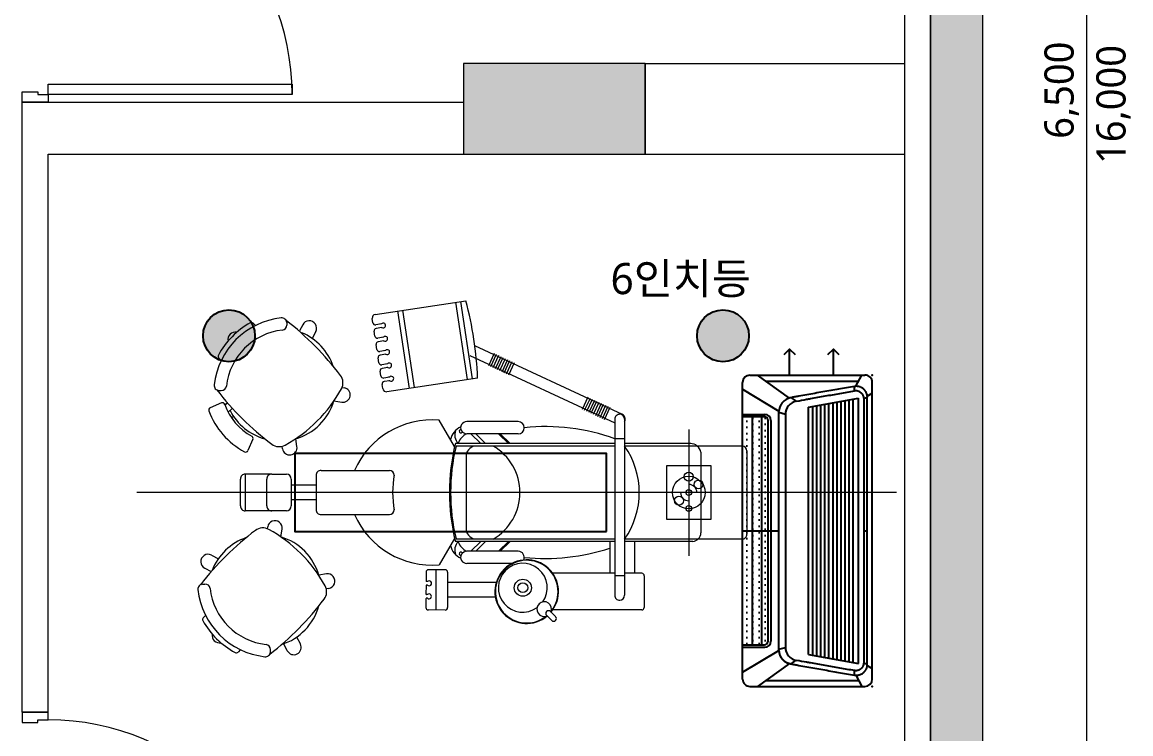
# Model space of a CAD drawing. Header units: metres. Extents: x 11578468 to 47831421, y -58341524 to -14256839.
# Drawn here: x 23849428 to 23853699, y -29088126 to -29085383 of the extents above; entities that cross this region are included whole.
import ezdxf

# ---------------------------------------------------------------- set-up
doc = ezdxf.new("R2010")
doc.units = ezdxf.units.M
doc.header["$LTSCALE"] = 50
doc.header["$MEASUREMENT"] = 0
doc.layers.get('0').update_dxf_attribs({"linetype": 'CONTINUOUS'})
for name, color, linetype in [('#조명', 40, 'CONTINUOUS'), ('DVM_INDOOR', 7, 'CONTINUOUS'), ('DVM_UNIT_BP', 7, 'CONTINUOUS'), ('DVM_UNIT_DP', 4, 'CONTINUOUS'), ('DVM_UNIT_LP', 3, 'CONTINUOUS'), ('wall', 3, 'CONTINUOUS')]:
    doc.layers.add(name, color=color, linetype=linetype)
doc.layers.add('ha', color=8, linetype='CONTINUOUS', lineweight=5)
doc.styles.add('JT1', font='malgun.ttf')
doc.styles.add('N 맑은고딕', font='malgun.ttf')

# ---------------------------------------------------------------- blocks, each defined once
blk = doc.blocks.new('DVM_DP_VEC')
at = {"layer": 'DVM_UNIT_DP', "color": 0}
blk.add_line((0, 0), (100, 0), dxfattribs=at)
blk.add_lwpolyline([(78.8, 21.2), (100, 0), (78.8, -21.2)], dxfattribs=at)
blk.add_point((0, 0), dxfattribs=at)
blk = doc.blocks.new('DVM_LP_VEC')
at = {"layer": 'DVM_UNIT_LP', "color": 0}
blk.add_line((0, 0), (100, 0), dxfattribs=at)
blk.add_lwpolyline([(78.8, 21.2), (100, 0), (78.8, -21.2)], dxfattribs=at)
blk.add_point((0, 0), dxfattribs=at)
blk = doc.blocks.new('DVM_ID_CST_WF1W_AP_970X135X410_T_BLO')
at = {"layer": 'DVM_INDOOR'}
h = blk.add_hatch(dxfattribs=at)
h.set_pattern_fill('DOTS', color=0, scale=15)
h.set_pattern_definition([(0, (0, 0), (11.90625, 23.8125), [0, -23.8125])])
h.paths.add_polyline_path([(439.8, 426.9), (-439.8, 426.9), (-439.8, 415.1, 0.414214), (-427.8, 403.1), (427.8, 403.1, 0.414214), (439.8, 415.1)])
h.paths.add_polyline_path([(439.8, 461.7), (-439.8, 461.7), (-439.8, 426.9), (439.8, 426.9)])
h.paths.add_polyline_path([(439.8, 500.1), (-439.8, 500.1), (-439.8, 461.7), (439.8, 461.7)])
at = {"layer": 'DVM_INDOOR', "color": 0}
for p, q in [((-600, 471.6), (-600, 28.6)), ((-571.5, 500.1), (571.5, 500.1)), ((-545.5, 500.1), (-461, 360)), ((-448.5, 500.1), (-448.5, 413.7)), ((-439.8, 500.1), (-439.8, 415.1)), ((0, 499.5), (0, 360)), ((439.8, 500.1), (439.8, 415.1)), ((448.5, 500.1), (448.5, 413.7)), ((545.5, 500.1), (461, 360)), ((600, 471.6), (600, 28.6)), ((-511.5, 319.5), (-600, 442.6)), ((-439.6, 461.7), (439.8, 461.7)), ((511.5, 319.5), (600, 442.6)), ((-576.8, 410.1), (-576.8, 52.9)), ((439.8, 426.9), (-439.8, 426.9)), ((427.8, 403.1), (-427.8, 403.1)), ((425.5, 390.7), (-425.6, 390.7)), ((576.8, 410.1), (576.8, 53)), ((-461, 360), (460.9, 360)), ((-456.7, 360), (-449.8, 334.8)), ((456.7, 360), (449.8, 334.8)), ((-513, 313.3), (-499.3, 293.9)), ((448.5, 334.8), (-448.5, 334.8)), ((513, 313.3), (499.3, 293.9)), ((-476.9, 245.9), (-511.1, 53.5)), ((-482.6, 213.6), (482.6, 213.6)), ((-479.8, 229.5), (479.8, 229.5)), ((-476.9, 245.9), (476.9, 245.9)), ((476.9, 245.9), (511.2, 53.5)), ((-488.2, 182.4), (488.2, 182.4)), ((-485.4, 198), (485.4, 198)), ((-496.5, 135.8), (496.5, 135.8)), ((-493.7, 151.4), (493.7, 151.4)), ((-490.9, 167), (490.9, 167)), ((-504.8, 89.1), (504.8, 89.1)), ((-502.1, 104.4), (502.1, 104.4)), ((-499.3, 120.2), (499.3, 120.2)), ((-556.7, 63.5), (-600, 40.7)), ((-556.2, 68.5), (-538.9, 68.5)), ((-511.1, 53.5), (511.2, 53.5)), ((-507.6, 73.5), (507.6, 73.5)), ((538.9, 68.6), (556.2, 68.5)), ((556.7, 63.5), (600, 40.8)), ((-571.5, 0.1), (571.5, 0.1)), ((-518.6, 19.8), (-530.9, 0.1)), ((-509.2, 33.4), (-514.6, 19.6)), ((-514.6, 19.6), (514.6, 19.6)), ((509.2, 33.4), (-509.2, 33.4)), ((0, 33.4), (0, 19.6)), ((509.2, 33.4), (514.6, 19.6)), ((518.6, 19.8), (530.9, 0.1))]:
    blk.add_line(p, q, dxfattribs=at)
for centre, radius, start, end in [((-571.5, 471.6), 28.5, 89.9991, 180), ((571.5, 471.6), 28.5, 0, 89.9991), ((-425.5, 413.7), 23, 180, 270), ((-427.8, 415.1), 12, 180, 270), ((425.5, 413.7), 23, 270, 0), ((427.8, 415.1), 12, 270, 0), ((-448.5, 282.8), 52, 90, 169.5496), ((448.5, 282.8), 52, 10.4498, 90), ((-571.5, 28.6), 28.5, 180, 269.9991), ((571.5, 28.6), 28.5, 269.9991, 0)]:
    blk.add_arc(centre, radius, start, end, dxfattribs=at)
for points, knots in [([(-461, 360), (-461.1, 360), (-461.2, 360), (-461.3, 360), (-461.4, 360), (-461.5, 360), (-461.6, 360), (-461.8, 360), (-461.9, 359.9), (-462, 359.9), (-462.1, 359.9), (-462.3, 359.9), (-462.4, 359.9), (-462.5, 359.9), (-462.6, 359.9), (-462.8, 359.9), (-462.9, 359.9), (-463, 359.9), (-463.1, 359.9), (-463.2, 359.9), (-463.4, 359.9), (-463.5, 359.9), (-463.6, 359.9), (-463.7, 359.8), (-463.9, 359.8), (-464, 359.8), (-464.1, 359.8), (-464.2, 359.8), (-464.3, 359.8), (-464.5, 359.8), (-464.6, 359.8), (-464.7, 359.8), (-464.8, 359.7), (-465, 359.7), (-465.1, 359.7), (-465.2, 359.7), (-465.3, 359.7), (-465.4, 359.7), (-465.6, 359.7), (-465.7, 359.7), (-465.8, 359.6), (-466.3, 359.6), (-467.1, 359.5), (-468.1, 359.3), (-468.9, 359.2), (-469.5, 359.1), (-469.8, 359.1), (-469.8, 359), (-469.9, 359), (-470, 359), (-470.1, 359), (-470.3, 359), (-470.7, 358.9), (-471.4, 358.7), (-472.3, 358.5), (-473.1, 358.3), (-473.7, 358.2), (-474.2, 358), (-474.6, 357.9), (-475, 357.8), (-475.4, 357.7), (-475.8, 357.6), (-476, 357.5), (-476.2, 357.5), (-476.3, 357.4), (-476.4, 357.4), (-476.5, 357.4), (-476.6, 357.3), (-476.9, 357.2), (-477.2, 357.1), (-477.6, 357), (-477.9, 356.9), (-478, 356.8), (-478.2, 356.8), (-478.3, 356.8), (-478.4, 356.7), (-478.6, 356.6), (-479, 356.5), (-479.5, 356.3), (-480.1, 356), (-480.8, 355.8), (-481.3, 355.5), (-481.8, 355.3), (-482.1, 355.2), (-482.4, 355.1), (-482.6, 355), (-482.8, 354.9), (-483, 354.8), (-483.2, 354.7), (-483.4, 354.6), (-483.6, 354.5), (-483.8, 354.4), (-484.1, 354.2), (-484.3, 354.1), (-484.5, 354), (-484.8, 353.9), (-485.1, 353.7), (-485.3, 353.6), (-485.7, 353.4), (-486, 353.2), (-486.4, 353), (-486.7, 352.8), (-487, 352.6), (-487.5, 352.3), (-488.1, 352), (-488.6, 351.7), (-489, 351.4), (-489.5, 351.1), (-489.9, 350.8), (-490.3, 350.6), (-490.5, 350.4), (-490.7, 350.2), (-491, 350.1), (-491.2, 349.9), (-491.6, 349.6), (-492, 349.3), (-492.3, 349.1), (-492.5, 348.9), (-492.7, 348.8), (-492.8, 348.7), (-492.9, 348.6), (-493, 348.6), (-493, 348.5), (-493.1, 348.5), (-493.1, 348.5), (-493.1, 348.4), (-493.2, 348.4), (-493.2, 348.4), (-493.2, 348.4), (-493.2, 348.4), (-493.2, 348.4), (-493.2, 348.4), (-493.2, 348.4), (-493.2, 348.4), (-493.2, 348.4), (-493.2, 348.4), (-493.2, 348.4), (-493.2, 348.4), (-493.2, 348.4), (-493.2, 348.4), (-493.2, 348.4), (-493.2, 348.4), (-493.2, 348.4), (-493.2, 348.4), (-493.2, 348.4), (-493.2, 348.4), (-493.2, 348.4), (-493.2, 348.4), (-493.2, 348.4), (-493.2, 348.4), (-493.2, 348.4), (-493.2, 348.4), (-493.2, 348.4), (-493.2, 348.4), (-493.2, 348.4), (-493.2, 348.4), (-493.2, 348.4), (-493.2, 348.4), (-493.2, 348.4), (-493.2, 348.4), (-493.2, 348.4), (-493.2, 348.4), (-493.2, 348.4), (-493.2, 348.4), (-493.2, 348.4), (-493.2, 348.4), (-493.2, 348.4), (-493.2, 348.4), (-493.2, 348.4), (-493.2, 348.4), (-493.2, 348.4), (-493.2, 348.4), (-493.2, 348.4), (-493.2, 348.4), (-493.2, 348.4), (-493.2, 348.4), (-493.2, 348.4), (-493.2, 348.4), (-493.2, 348.4), (-493.2, 348.4), (-493.2, 348.3), (-493.3, 348.3), (-493.3, 348.3), (-493.4, 348.3), (-493.4, 348.2), (-493.5, 348.1), (-493.6, 348.1), (-493.6, 348), (-493.7, 348), (-493.8, 347.9), (-493.9, 347.8), (-494.1, 347.7), (-494.2, 347.6), (-494.3, 347.5), (-494.4, 347.4), (-494.5, 347.3), (-494.7, 347.2), (-494.8, 347.1), (-494.9, 347), (-495, 346.9), (-495.1, 346.7), (-495.3, 346.6), (-495.4, 346.5), (-495.5, 346.4), (-495.6, 346.3), (-495.7, 346.2), (-495.9, 346.1), (-496, 346), (-496.1, 345.9), (-496.2, 345.8), (-496.3, 345.7), (-496.4, 345.6), (-496.6, 345.5), (-496.7, 345.4), (-496.8, 345.2), (-496.9, 345.1), (-497, 345), (-497.1, 344.9), (-497.2, 344.8), (-497.4, 344.7), (-497.5, 344.6), (-497.6, 344.5), (-497.7, 344.3), (-497.8, 344.2), (-497.9, 344.1), (-498, 344), (-498.1, 343.9), (-498.2, 343.8), (-498.4, 343.7), (-498.5, 343.5), (-498.6, 343.4), (-498.7, 343.3), (-498.8, 343.2), (-498.9, 343.1), (-499, 343), (-499.1, 342.9), (-499.2, 342.7), (-499.3, 342.6), (-499.4, 342.5), (-499.5, 342.4), (-499.7, 342.3), (-499.8, 342.1), (-499.9, 342), (-500, 341.9), (-500.1, 341.8), (-500.2, 341.7), (-500.3, 341.5), (-500.4, 341.4), (-500.5, 341.3), (-500.6, 341.2), (-500.7, 341.1), (-500.8, 340.9), (-500.9, 340.8), (-501.1, 340.6), (-501.2, 340.4), (-501.3, 340.3), (-501.4, 340.2), (-501.5, 340.1), (-501.6, 340), (-501.7, 339.8), (-501.8, 339.6), (-502, 339.4), (-502.1, 339.3), (-502.3, 339.1), (-502.4, 338.9), (-502.6, 338.7), (-502.7, 338.5), (-502.8, 338.3), (-503, 338.1), (-503.1, 337.9), (-503.3, 337.7), (-503.4, 337.6), (-503.4, 337.5), (-503.5, 337.5), (-503.5, 337.4), (-503.5, 337.4), (-503.5, 337.3), (-503.6, 337.3), (-503.6, 337.3), (-503.6, 337.3), (-503.6, 337.2), (-503.6, 337.2), (-503.6, 337.2), (-503.6, 337.2), (-503.6, 337.2), (-503.6, 337.2), (-503.6, 337.2), (-503.6, 337.2), (-503.6, 337.2), (-503.6, 337.2), (-503.6, 337.2), (-503.6, 337.2), (-503.6, 337.2), (-503.6, 337.2), (-503.6, 337.2), (-503.6, 337.2), (-503.6, 337.2), (-503.6, 337.2), (-503.6, 337.2), (-503.6, 337.2), (-503.6, 337.2), (-503.6, 337.2), (-503.6, 337.2), (-503.6, 337.2), (-503.6, 337.2), (-503.6, 337.2), (-503.6, 337.2), (-503.6, 337.2), (-503.6, 337.2), (-503.6, 337.2), (-503.6, 337.2), (-503.6, 337.2), (-503.6, 337.2), (-503.6, 337.2), (-503.6, 337.2), (-503.7, 337.2), (-503.7, 337.1), (-503.8, 337), (-503.8, 336.9), (-503.9, 336.8), (-504, 336.7), (-504.1, 336.5), (-504.2, 336.4), (-504.3, 336.3), (-504.3, 336.2), (-504.4, 336), (-504.5, 335.9), (-504.6, 335.8), (-504.6, 335.7), (-504.7, 335.6), (-504.8, 335.5), (-504.9, 335.2), (-505.2, 334.8), (-505.6, 334.1), (-506, 333.4), (-506.4, 332.8), (-506.6, 332.4), (-506.7, 332.2), (-506.7, 332.1), (-506.8, 332.1), (-506.8, 332), (-506.8, 332), (-506.9, 331.8), (-507, 331.6), (-507.2, 331.3), (-507.3, 331), (-507.5, 330.7), (-507.6, 330.4), (-507.8, 330), (-507.9, 329.7), (-508.1, 329.4), (-508.2, 329.2), (-508.3, 329), (-508.3, 328.9), (-508.4, 328.8), (-508.4, 328.6), (-508.5, 328.4), (-508.7, 327.9), (-509, 327.4), (-509.2, 326.9), (-509.4, 326.4), (-509.5, 326), (-509.6, 325.7), (-509.7, 325.5), (-509.7, 325.4), (-509.8, 325.2), (-509.9, 325), (-510, 324.8), (-510, 324.6), (-510.1, 324.4), (-510.1, 324.3), (-510.2, 324.1), (-510.2, 324), (-510.3, 323.8), (-510.3, 323.7), (-510.4, 323.6), (-510.4, 323.4), (-510.5, 323.3), (-510.5, 323.1), (-510.6, 322.9), (-510.6, 322.8), (-510.7, 322.6), (-510.7, 322.4), (-510.8, 322.3), (-510.8, 322.1), (-510.9, 321.9), (-510.9, 321.7), (-511, 321.5), (-511, 321.4), (-511.1, 321.2), (-511.2, 321), (-511.2, 320.8), (-511.3, 320.6), (-511.3, 320.3), (-511.4, 320.1), (-511.4, 319.9), (-511.5, 319.7), (-511.5, 319.6), (-511.5, 319.5)], [0, 0, 0, 0, 0.001765, 0.003529, 0.005294, 0.007059, 0.008823, 0.010588, 0.012352, 0.014116, 0.015881, 0.017645, 0.019409, 0.021173, 0.022937, 0.024702, 0.026466, 0.028229, 0.029993, 0.031757, 0.033521, 0.035285, 0.037049, 0.038812, 0.040576, 0.042339, 0.044103, 0.045866, 0.04763, 0.049393, 0.051156, 0.05292, 0.054683, 0.056446, 0.058209, 0.059972, 0.061735, 0.063498, 0.065261, 0.067024, 0.068787, 0.07055, 0.088059, 0.10292, 0.115137, 0.124712, 0.126163, 0.127325, 0.1283, 0.12944, 0.131236, 0.133687, 0.136794, 0.151003, 0.163408, 0.174911, 0.186415, 0.19159, 0.197106, 0.202964, 0.209163, 0.215479, 0.219883, 0.221884, 0.22343, 0.224162, 0.225102, 0.227168, 0.231141, 0.237019, 0.24311, 0.247247, 0.24943, 0.251369, 0.252721, 0.254965, 0.258103, 0.262133, 0.271962, 0.28166, 0.291227, 0.300577, 0.307976, 0.312744, 0.315759, 0.320727, 0.323148, 0.325851, 0.328835, 0.332101, 0.335648, 0.339476, 0.343585, 0.347976, 0.34952, 0.354132, 0.360503, 0.364934, 0.3672, 0.375692, 0.383432, 0.384919, 0.389345, 0.400385, 0.40996, 0.418507, 0.426067, 0.432913, 0.441712, 0.447274, 0.451798, 0.455285, 0.458528, 0.464582, 0.469833, 0.478168, 0.484251, 0.486843, 0.490174, 0.493625, 0.495107, 0.495342, 0.496042, 0.496945, 0.497789, 0.498575, 0.499303, 0.499369, 0.499564, 0.499758, 0.499824, 0.499828, 0.499832, 0.499836, 0.49984, 0.499843, 0.499846, 0.499849, 0.499852, 0.499854, 0.499857, 0.49986, 0.499863, 0.499866, 0.499869, 0.499872, 0.499875, 0.499878, 0.499881, 0.499883, 0.499886, 0.499889, 0.499892, 0.499895, 0.499898, 0.499901, 0.499904, 0.499907, 0.499909, 0.499912, 0.499915, 0.499918, 0.499921, 0.499924, 0.499927, 0.49993, 0.499933, 0.499936, 0.499938, 0.499941, 0.499944, 0.499947, 0.49995, 0.499953, 0.499956, 0.499959, 0.499961, 0.499996, 0.500092, 0.500252, 0.500475, 0.500762, 0.501113, 0.502574, 0.503909, 0.505116, 0.50626, 0.507404, 0.508548, 0.510836, 0.513123, 0.515411, 0.517699, 0.519986, 0.522274, 0.524561, 0.526848, 0.529136, 0.531423, 0.53371, 0.535997, 0.538283, 0.54057, 0.542857, 0.545143, 0.54743, 0.549716, 0.552003, 0.554289, 0.556575, 0.558861, 0.561147, 0.563433, 0.565719, 0.568004, 0.57029, 0.572575, 0.574861, 0.577146, 0.579431, 0.581716, 0.584001, 0.586286, 0.588571, 0.590856, 0.59314, 0.595425, 0.597709, 0.599994, 0.602278, 0.604562, 0.606846, 0.60913, 0.611414, 0.613697, 0.615981, 0.618264, 0.620547, 0.622831, 0.625114, 0.627397, 0.62968, 0.631963, 0.634245, 0.636528, 0.63881, 0.641092, 0.643375, 0.645657, 0.647939, 0.65022, 0.652502, 0.655924, 0.659347, 0.661628, 0.663909, 0.66619, 0.668471, 0.670751, 0.673032, 0.676452, 0.679873, 0.683293, 0.686713, 0.690132, 0.693551, 0.69697, 0.700388, 0.703806, 0.707224, 0.710641, 0.714058, 0.714644, 0.715261, 0.71591, 0.716591, 0.717303, 0.718046, 0.718679, 0.719061, 0.719192, 0.719206, 0.719223, 0.719241, 0.719259, 0.719276, 0.719294, 0.719312, 0.719329, 0.719347, 0.719365, 0.719382, 0.7194, 0.719418, 0.719436, 0.719453, 0.719471, 0.719489, 0.719506, 0.719524, 0.719542, 0.719559, 0.719577, 0.719595, 0.719612, 0.71963, 0.719648, 0.719665, 0.719683, 0.719701, 0.719718, 0.719735, 0.719749, 0.719791, 0.719989, 0.720573, 0.721543, 0.722899, 0.724641, 0.72677, 0.729069, 0.73132, 0.733522, 0.735676, 0.737782, 0.739839, 0.741848, 0.743808, 0.74572, 0.747584, 0.749399, 0.751166, 0.761606, 0.772047, 0.783331, 0.796306, 0.801854, 0.804022, 0.805127, 0.806011, 0.806392, 0.80762, 0.810133, 0.813931, 0.81881, 0.823809, 0.828807, 0.833806, 0.838804, 0.843801, 0.848798, 0.852287, 0.855003, 0.856944, 0.858113, 0.859639, 0.864676, 0.87128, 0.879454, 0.889196, 0.896415, 0.902323, 0.906921, 0.909055, 0.911516, 0.914305, 0.917422, 0.920866, 0.924638, 0.926547, 0.928505, 0.930513, 0.93257, 0.934676, 0.936831, 0.939035, 0.941289, 0.943592, 0.945944, 0.948345, 0.950796, 0.953296, 0.955845, 0.958443, 0.961091, 0.963788, 0.966534, 0.96933, 0.972175, 0.975069, 0.978013, 0.981006, 0.984048, 0.98714, 0.990281, 0.993471, 0.996711, 1, 1, 1, 1]), ([(511.5, 319.5), (511.4, 319.8), (511.1, 321), (509.6, 325.2), (506.4, 332), (501.6, 338.8), (497.1, 343.6), (493.4, 347), (489.5, 350), (483.9, 353.5), (477.8, 356.3), (471.5, 358.3), (467.4, 359.2), (464.2, 359.7), (462.3, 359.9), (461.1, 360), (460.9, 360)], [0, 0, 0, 0, 0.016085, 0.052074, 0.196028, 0.339981, 0.411958, 0.483935, 0.555912, 0.627889, 0.771843, 0.84382, 0.915797, 0.951785, 0.987774, 1, 1, 1, 1]), ([(-513, 313.3), (-513.5, 310.8), (-514.4, 305.7), (-516.3, 295.5), (-519.6, 277.7), (-524.2, 252.2), (-529.7, 221.6), (-535.2, 191), (-540.5, 160.4), (-545.8, 129.8), (-551, 99.2), (-554.4, 78.8), (-556.2, 68.5)], [0, 0, 0, 0, 0.03125, 0.0625, 0.125, 0.25, 0.375, 0.5, 0.625, 0.75, 0.875, 1, 1, 1, 1]), ([(-511.5, 319.5), (-511.7, 319), (-512.3, 317), (-512.7, 315), (-513, 313.3)], [0, 0, 0, 0, 0.216622, 1, 1, 1, 1]), ([(513, 313.3), (512.7, 315), (512.3, 317), (511.7, 319), (511.5, 319.5)], [0, 0, 0, 0, 0.783378, 1, 1, 1, 1]), ([(540.6, 160), (540.5, 160.1), (538.7, 170.5), (535.2, 191), (529.7, 221.6), (524.2, 252.2), (519.6, 277.7), (516.3, 295.5), (514.4, 305.7), (513.5, 310.8), (513, 313.3)], [0, 0, 0, 0, 0.002953, 0.202362, 0.401772, 0.601181, 0.800591, 0.900295, 0.950148, 1, 1, 1, 1]), ([(-538.9, 68.6), (-537.3, 78), (-534.2, 96.8), (-529.4, 124.9), (-524.5, 153.1), (-519.6, 181.3), (-514.6, 209.5), (-510.3, 233.4), (-507.7, 248), (-506.8, 253.2)], [0, 0, 0, 0, 0.152619, 0.305238, 0.457857, 0.610476, 0.763096, 0.915715, 1, 1, 1, 1]), ([(506.8, 253.2), (507.7, 248), (510.3, 233.4), (514.6, 209.5), (519.6, 181.3), (524.5, 153.1), (529.4, 124.9), (534.2, 96.8), (537.3, 78), (538.9, 68.6)], [0, 0, 0, 0, 0.084285, 0.236904, 0.389524, 0.542143, 0.694762, 0.847381, 1, 1, 1, 1]), ([(556.2, 68.5), (554.4, 78.8), (551, 99.2), (545.8, 129.7), (542.3, 149.9), (540.6, 160)], [0, 0, 0, 0, 0.334987, 0.669974, 1, 1, 1, 1]), ([(-556.2, 68.5), (-556.4, 67), (-556.6, 65.4), (-556.7, 63.7), (-556.7, 63.5)], [0, 0, 0, 0, 0.898221, 1, 1, 1, 1]), ([(-556.7, 63.5), (-556.7, 62.9), (-556.8, 61.5), (-556.7, 58.7), (-556.3, 54.9), (-555.2, 49.6), (-553.8, 45.9), (-552.8, 43.8)], [0, 0, 0, 0, 0.087094, 0.199709, 0.42494, 0.65017, 1, 1, 1, 1]), ([(-552.8, 43.8), (-552.5, 43.1), (-551.5, 41.2), (-550, 38.6), (-548.5, 36.4), (-547.5, 35.2), (-546.8, 34.4), (-546.1, 33.5), (-545, 32.4), (-543.7, 31), (-542, 29.5), (-540.2, 28.1), (-538.3, 26.7), (-535.8, 25.1), (-531, 22.6), (-525.9, 20.9), (-521.4, 20.1), (-519.7, 19.9), (-518.8, 19.8), (-518.6, 19.8)], [0, 0, 0, 0, 0.046668, 0.15112, 0.203345, 0.229458, 0.255571, 0.281684, 0.307796, 0.360022, 0.412248, 0.464473, 0.516699, 0.568925, 0.673376, 0.882279, 0.934504, 0.98673, 1, 1, 1, 1]), ([(-535.6, 49), (-535.7, 49.2), (-536.8, 51.3), (-538.1, 54.5), (-539, 58.8), (-539.3, 61.5), (-539.3, 63.7), (-539.3, 65.9), (-539.1, 67.5), (-538.9, 68.6)], [0, 0, 0, 0, 0.029129, 0.352752, 0.514564, 0.676376, 0.757282, 0.838188, 1, 1, 1, 1]), ([(-509.2, 33.4), (-509.7, 33.4), (-510.8, 33.4), (-512.4, 33.6), (-514.1, 33.8), (-517.3, 34.4), (-520.9, 35.7), (-524.3, 37.4), (-526.1, 38.6), (-527.5, 39.6), (-528.7, 40.6), (-530, 41.7), (-530.9, 42.7), (-531.7, 43.5), (-532.2, 44.1), (-532.7, 44.7), (-533.4, 45.6), (-534.4, 47), (-535.1, 48.2), (-535.6, 49)], [0, 0, 0, 0, 0.050917, 0.101833, 0.15275, 0.203666, 0.407333, 0.509166, 0.560082, 0.610999, 0.661916, 0.712832, 0.763749, 0.789207, 0.814665, 0.840124, 0.865582, 0.916498, 1, 1, 1, 1]), ([(535.6, 49), (535.1, 48.2), (534.4, 47), (533.4, 45.6), (532.7, 44.7), (532.2, 44.1), (531.7, 43.5), (530.9, 42.7), (530, 41.7), (528.7, 40.6), (527.5, 39.6), (526.1, 38.6), (524.3, 37.4), (520.9, 35.7), (517.3, 34.4), (514.1, 33.8), (512.4, 33.6), (510.8, 33.4), (509.7, 33.4), (509.2, 33.4)], [0, 0, 0, 0, 0.083502, 0.134418, 0.159876, 0.185335, 0.210793, 0.236251, 0.287168, 0.338084, 0.389001, 0.439918, 0.490834, 0.592667, 0.796334, 0.84725, 0.898167, 0.949083, 1, 1, 1, 1]), ([(518.6, 19.8), (518.8, 19.8), (519.7, 19.9), (521.4, 20.1), (525.9, 20.9), (531, 22.6), (535.8, 25.1), (538.3, 26.7), (540.2, 28.1), (542, 29.5), (543.7, 31), (545, 32.4), (546.1, 33.5), (546.8, 34.4), (547.5, 35.2), (548.5, 36.4), (550, 38.6), (551.5, 41.2), (552.5, 43.1), (552.8, 43.8)], [0, 0, 0, 0, 0.01327, 0.065496, 0.117721, 0.326624, 0.431075, 0.483301, 0.535527, 0.587752, 0.639978, 0.692204, 0.718316, 0.744429, 0.770542, 0.796655, 0.84888, 0.953332, 1, 1, 1, 1]), ([(535.6, 49), (535.7, 49.2), (536.8, 51.3), (538.1, 54.5), (539, 58.8), (539.3, 61.5), (539.3, 63.7), (539.3, 65.9), (539.1, 67.5), (538.9, 68.6)], [0, 0, 0, 0, 0.029129, 0.352752, 0.514564, 0.676376, 0.757282, 0.838188, 1, 1, 1, 1]), ([(552.8, 43.8), (553.8, 45.9), (555.2, 49.6), (556.3, 54.9), (556.7, 58.7), (556.8, 61.5), (556.7, 62.9), (556.7, 63.5)], [0, 0, 0, 0, 0.34983, 0.57506, 0.800291, 0.912906, 1, 1, 1, 1]), ([(556.7, 63.5), (556.7, 63.7), (556.6, 65.4), (556.4, 67), (556.2, 68.5)], [0, 0, 0, 0, 0.101779, 1, 1, 1, 1]), ([(-518.6, 19.8), (-518, 19.7), (-516.7, 19.6), (-515.4, 19.6), (-514.6, 19.6)], [0, 0, 0, 0, 0.427232, 1, 1, 1, 1]), ([(518.6, 19.8), (518, 19.7), (516.7, 19.6), (515.4, 19.6), (514.6, 19.6)], [0, 0, 0, 0, 0.427232, 1, 1, 1, 1])]:
    blk.add_open_spline(points, degree=3, knots=knots, dxfattribs=at)
for points in [[(-506.8, 253.2), (-504.4, 266.2), (-502, 279.2), (-499.6, 292.3)], [(499.6, 292.3), (502, 279.2), (504.4, 266.2), (506.8, 253.2)]]:
    blk.add_open_spline(points, degree=3, dxfattribs=at)
at = {"layer": 'DVM_UNIT_BP'}
for p in [(-600, 0.1), (600, 0.1)]:
    blk.add_point(p, dxfattribs=at)
at = {"layer": 'DVM_UNIT_DP'}
blk.add_blockref('DVM_DP_VEC', (600, 318.8), dxfattribs=at)
at = {"layer": 'DVM_UNIT_LP'}
blk.add_blockref('DVM_LP_VEC', (600, 150), dxfattribs=at)

msp = doc.modelspace()

# ---------------------------------------------------------------- hatches: boundary and pattern name
at = {"layer": 'wall', "ltscale": 10}
h = msp.add_hatch(color=1, dxfattribs=at)
h.dxf.hatch_style = 1
h.paths.add_polyline_path([(23850324.4, -29086592.3, 1), (23850124.4, -29086592.3, 1)])
h = msp.add_hatch(color=1, dxfattribs=at)
h.dxf.hatch_style = 1
h.paths.add_polyline_path([(23852227.7, -29086592.3, 1), (23852027.7, -29086592.3, 1)])

# ---------------------------------------------------------------- linework, layer by layer
at = {"layer": '#조명', "ltscale": 10}
msp.add_lwpolyline([(23851678.4, -29087346.2), (23851678.4, -29087046.2), (23850478.4, -29087046.2), (23850478.4, -29087346.2)], close=True, dxfattribs=at)
for centre in [(23850224.4, -29086592.3), (23852127.7, -29086592.3)]:
    msp.add_circle(centre, 100)
at = {"layer": 'ha'}
for p, q in [((23852927.7, -29093542.3), (23852927.7, -29077692.3)), ((23852827.7, -29079943.3), (23852827.7, -29093542.3)), ((23852827.7, -29081792.3), (23852827.7, -29085542.3)), ((23852927.7, -29082392.3), (23852927.7, -29088892.3)), ((23853127.7, -29082392.3), (23853127.7, -29088892.3)), ((23853527.7, -29082392.3), (23853527.7, -29088892.3)), ((23851827.7, -29085542.3), (23851127.7, -29085542.3)), ((23851127.7, -29085542.3), (23851127.7, -29085892.3)), ((23851827.7, -29085542.3), (23852827.7, -29085542.3)), ((23851827.7, -29085542.3), (23851827.7, -29085892.3)), ((23851827.7, -29085892.3), (23851827.7, -29085542.3)), ((23849527.7, -29085662.3), (23849527.7, -29085622.3)), ((23849527.7, -29085622.3), (23850467.7, -29085622.3)), ((23850467.7, -29085622.3), (23850467.7, -29085662.3)), ((23849427.7, -29085692.3), (23849427.7, -29085652.3)), ((23849427.7, -29085652.3), (23849487.7, -29085652.3)), ((23849487.7, -29085652.3), (23849487.7, -29085662.3)), ((23849487.7, -29085662.3), (23849527.7, -29085662.3)), ((23849527.7, -29085662.3), (23849527.7, -29085692.3)), ((23850467.7, -29085662.3), (23849527.7, -29085662.3)), ((23849427.7, -29085692.3), (23851127.7, -29085692.3)), ((23849427.7, -29088042.3), (23849427.7, -29085692.3)), ((23849527.7, -29085692.3), (23849427.7, -29085692.3)), ((23851127.7, -29085692.3), (23851127.7, -29085892.3)), ((23851127.7, -29085692.3), (23851127.7, -29085892.3)), ((23849527.7, -29085892.3), (23851127.7, -29085892.3)), ((23849527.7, -29088042.3), (23849527.7, -29085892.3)), ((23851127.7, -29085892.3), (23851827.7, -29085892.3)), ((23851827.7, -29085892.3), (23852827.7, -29085892.3)), ((23852827.7, -29085892.3), (23852827.7, -29089442.3)), ((23850788, -29086509.6), (23851137.5, -29086457)), ((23851143.8, -29086761.2), (23851098.9, -29086462.8)), ((23851162.4, -29086758.4), (23851117.5, -29086460)), ((23850779, -29086541.9), (23850776.4, -29086525)), ((23850920.1, -29086794.8), (23850875.1, -29086496.5)), ((23850938.7, -29086792), (23850893.8, -29086493.7)), ((23850326.7, -29086552.6), (23850317.7, -29086543.6)), ((23850446.8, -29086541.3), (23850447.2, -29086550.7)), ((23850508.5, -29086549.8), (23850496.8, -29086572.6)), ((23850811.5, -29086546.6), (23850789.7, -29086549.9)), ((23850813.6, -29086560.6), (23850791.8, -29086563.9)), ((23850811.5, -29086546.6), (23850807.9, -29086547.1)), ((23850813.6, -29086560.6), (23850810, -29086561.1)), ((23850558.8, -29086575.7), (23850545, -29086602.5)), ((23850786.7, -29086593.2), (23850783.9, -29086574.6)), ((23850819.2, -29086597.8), (23850797.4, -29086601.1)), ((23850819.2, -29086597.8), (23850815.6, -29086598.4)), ((23850794.4, -29086644.5), (23850791.6, -29086625.9)), ((23850821.3, -29086611.8), (23850799.5, -29086615.1)), ((23850826.9, -29086649.1), (23850805.2, -29086652.4)), ((23850821.3, -29086611.8), (23850817.7, -29086612.4)), ((23850826.9, -29086649.1), (23850823.3, -29086649.7)), ((23851170.7, -29086629.2), (23851739, -29086894.3)), ((23850194.5, -29086687.2), (23850185.3, -29086678)), ((23850802.2, -29086695.8), (23850799.3, -29086677.1)), ((23850829.1, -29086663.1), (23850807.3, -29086666.4)), ((23850829.1, -29086663.1), (23850825.4, -29086663.7)), ((23851152.8, -29086667.6), (23851711.2, -29086928.1)), ((23851225.2, -29086706.6), (23851247.1, -29086659.6)), ((23851233.7, -29086710.6), (23851255.6, -29086663.6)), ((23851242.2, -29086714.5), (23851264.2, -29086667.5)), ((23851250.8, -29086718.5), (23851272.7, -29086671.5)), ((23851259.3, -29086722.5), (23851281.3, -29086675.5)), ((23851267.9, -29086726.5), (23851289.8, -29086679.5)), ((23851276.4, -29086730.5), (23851298.4, -29086683.5)), ((23851285, -29086734.5), (23851306.9, -29086687.5)), ((23851293.5, -29086738.5), (23851315.4, -29086691.5)), ((23851302.1, -29086742.4), (23851324, -29086695.5)), ((23850809.9, -29086747.1), (23850807.1, -29086728.4)), ((23850834.7, -29086700.4), (23850812.9, -29086703.7)), ((23850836.8, -29086714.4), (23850815, -29086717.7)), ((23850834.7, -29086700.4), (23850831, -29086701)), ((23850836.8, -29086714.4), (23850833.1, -29086714.9)), ((23850817.2, -29086795.7), (23850814.8, -29086779.7)), ((23850842.4, -29086751.7), (23850820.6, -29086755)), ((23850844.6, -29086765.7), (23850822.7, -29086769)), ((23851182.5, -29086755.3), (23850833, -29086807.9)), ((23850842.4, -29086751.7), (23850838.8, -29086752.2)), ((23850844.6, -29086765.7), (23850840.9, -29086766.2)), ((23850185.4, -29086802.5), (23850194.8, -29086802.9)), ((23850660.7, -29086791.1), (23850667.9, -29086792.3)), ((23850195.5, -29086851), (23850152.1, -29086869.7)), ((23850208.1, -29086856.4), (23850216.8, -29086852)), ((23850209.2, -29086859.6), (23850218.4, -29086850.4)), ((23850629, -29086843.2), (23850658.7, -29086848.1)), ((23851586.2, -29086875), (23851608.1, -29086828)), ((23851594.7, -29086879), (23851616.7, -29086832)), ((23851603.3, -29086883), (23851625.2, -29086836)), ((23851611.8, -29086887), (23851633.7, -29086840)), ((23851620.4, -29086890.9), (23851642.3, -29086843.9)), ((23851628.9, -29086894.9), (23851650.8, -29086847.9)), ((23851637.5, -29086898.9), (23851659.4, -29086851.9)), ((23851646, -29086902.9), (23851667.9, -29086855.9)), ((23851654.5, -29086906.9), (23851676.5, -29086859.9)), ((23851663.1, -29086910.9), (23851685, -29086863.9)), ((23850221.7, -29086887.2), (23850236.5, -29086872.4)), ((23850233.5, -29086906.9), (23850242, -29086902.7)), ((23851671.6, -29086914.9), (23851693.6, -29086867.9)), ((23851093.8, -29087019.4), (23851034.9, -29086917.2)), ((23851338.7, -29086922.8), (23851140.7, -29086922.8)), ((23851711.2, -29086913.5), (23851711, -29087592.4)), ((23851748.9, -29086913.5), (23851748.8, -29087592.4)), ((23850316.4, -29086990.9), (23850297.6, -29087034.4)), ((23850486.5, -29087018.7), (23850481.9, -29086988.9)), ((23851338.7, -29086970), (23851140.7, -29086970)), ((23851194.4, -29087007.7), (23851156.7, -29086970)), ((23851213.3, -29087007.7), (23851175.6, -29086970)), ((23851300.9, -29087007.7), (23851263.2, -29086970)), ((23851307.6, -29087007.7), (23851269.9, -29086970)), ((23851748.9, -29086988.9), (23851711.1, -29086988.9)), ((23851995.9, -29086952.8), (23851995.8, -29087440)), ((23850430.6, -29087027.3), (23850429.2, -29087018.1)), ((23851711.1, -29087007.8), (23851096.7, -29087007.7)), ((23851243.3, -29087017.1), (23851099.2, -29087017.1)), ((23851711.1, -29087017.2), (23851243.3, -29087017.1)), ((23852003.5, -29087007.8), (23851748.9, -29087007.8)), ((23852033.8, -29087017.3), (23851748.9, -29087017.2)), ((23852201.4, -29087017.3), (23852033.8, -29087017.3)), ((23852220.3, -29087036.2), (23852220.3, -29087356.7)), ((23851137.8, -29087050.7), (23851137.8, -29087341.9)), ((23852043, -29087041.3), (23852043, -29087351.8)), ((23850579.2, -29087111.3), (23850842.4, -29087111.3)), ((23851911, -29087300.1), (23851911, -29087092.7)), ((23851911, -29087092.7), (23852080.8, -29087092.7)), ((23851995.9, -29087102.1), (23851995.9, -29087290.7)), ((23852080.8, -29087092.7), (23852080.7, -29087300.1)), ((23850268.4, -29087248), (23850268.5, -29087144.2)), ((23850287.3, -29087125.4), (23850287.3, -29087266.8)), ((23850389.2, -29087125.4), (23850287.3, -29087125.4)), ((23850370.4, -29087248), (23850370.4, -29087144.3)), ((23850389.2, -29087125.4), (23850445.8, -29087125.4)), ((23850464.7, -29087144.3), (23850464.7, -29087248)), ((23850560.3, -29087130.1), (23850560.3, -29087262.2)), ((23852795.9, -29087196.6), (23849869.1, -29087196)), ((23850845.6, -29087196.2), (23850288.4, -29087196.1)), ((23850560.3, -29087167.9), (23850464.7, -29087167.8)), ((23852090.2, -29087196.4), (23851901.5, -29087196.4)), ((23850560.3, -29087224.4), (23850464.7, -29087224.4)), ((23850389.2, -29087266.8), (23850287.3, -29087266.8)), ((23850445.8, -29087266.8), (23850389.2, -29087266.8)), ((23850579.1, -29087281), (23850842.4, -29087281.1)), ((23850372.4, -29087335.6), (23850373.6, -29087328.5)), ((23852080.7, -29087300.1), (23851911, -29087300.1)), ((23850424.6, -29087367.4), (23850429.4, -29087337.6)), ((23851093.8, -29087373), (23851034.8, -29087475.2)), ((23851243.3, -29087375.4), (23851099.2, -29087375.4)), ((23851711.1, -29087375.5), (23851243.3, -29087375.4)), ((23852035.9, -29087375.6), (23851748.8, -29087375.5)), ((23852201.4, -29087375.6), (23852035.9, -29087375.6)), ((23851711.1, -29087384.9), (23851096.6, -29087384.8)), ((23851194.4, -29087384.8), (23851156.6, -29087422.6)), ((23851213.2, -29087384.9), (23851175.5, -29087422.6)), ((23851300.8, -29087384.9), (23851263.1, -29087422.6)), ((23851307.5, -29087384.9), (23851269.8, -29087422.6)), ((23851692.2, -29087384.9), (23851692.2, -29087507.5)), ((23852011.4, -29087385), (23851748.8, -29087384.9)), ((23851786.5, -29087385), (23851786.5, -29087507.5)), ((23850157.1, -29087437.6), (23850183.8, -29087451.4)), ((23851338.6, -29087422.6), (23851140.6, -29087422.6)), ((23850131.1, -29087487.8), (23850156.4, -29087500.9)), ((23850983.9, -29087503.2), (23850983.7, -29087537.2)), ((23851057.2, -29087494.1), (23850993.3, -29087493.8)), ((23851021.6, -29087493.9), (23851021, -29087649.2)), ((23851066.6, -29087503.5), (23851066.6, -29087640)), ((23851314.5, -29087469.7), (23851140.6, -29087469.7)), ((23851711.1, -29087507.5), (23851471.7, -29087507.5)), ((23851814.8, -29087507.5), (23851748.8, -29087507.5)), ((23850122.6, -29087549.6), (23850132, -29087549.2)), ((23850600, -29087509.9), (23850570.2, -29087514.4)), ((23850989.3, -29087539.1), (23850985.6, -29087539)), ((23851254, -29087543.5), (23851066.6, -29087543.4)), ((23851748.8, -29087517), (23851711.1, -29087516.9)), ((23851824.2, -29087517), (23851824.2, -29087639.5)), ((23850608.6, -29087565.8), (23850599.5, -29087567.2)), ((23850983.7, -29087555.1), (23850983.5, -29087587.7)), ((23850989.1, -29087589.6), (23850985.4, -29087589.6)), ((23850989.2, -29087553.2), (23850985.6, -29087553.2)), ((23850983.5, -29087605.6), (23850983.3, -29087639.6)), ((23850989, -29087603.7), (23850985.4, -29087603.7)), ((23851251, -29087600), (23851066.6, -29087600)), ((23850134, -29087669.7), (23850124.9, -29087678.7)), ((23851057.1, -29087649.4), (23850992.7, -29087649)), ((23851448.1, -29087669.4), (23851468.1, -29087689.4)), ((23851462.8, -29087654.7), (23851482.8, -29087674.7)), ((23851814.7, -29087649), (23851471.7, -29087648.9)), ((23850499.4, -29087780), (23850485.6, -29087753.2)), ((23850268.5, -29087801.9), (23850259.3, -29087811)), ((23850383.9, -29087811), (23850384.3, -29087801.5)), ((23850449.1, -29087805.9), (23850435.3, -29087779.1)), ((23849427.7, -29088042.3), (23849527.7, -29088042.3)), ((23849527.7, -29088042.3), (23849427.7, -29088042.3)), ((23849427.7, -29088042.3), (23849427.7, -29088082.3)), ((23849527.7, -29088072.3), (23849527.7, -29088042.3)), ((23849427.7, -29088082.3), (23849487.7, -29088082.3)), ((23849487.7, -29088082.3), (23849487.7, -29088072.3)), ((23849487.7, -29088072.3), (23849527.7, -29088072.3))]:
    msp.add_line(p, q, dxfattribs=at)
for centre, radius in [((23851995.9, -29087135.1), 17.2), ((23851995.9, -29087196.4), 62.9), ((23852033.6, -29087165.3), 17.2), ((23851995.9, -29087196.4), 10.8), ((23851958.2, -29087227.5), 17.2), ((23851995.9, -29087257.7), 10.8), ((23851356.6, -29087563.2), 33), ((23851356.6, -29087563.2), 18.9)]:
    msp.add_circle(centre, radius, dxfattribs=at)
for centre, radius, start, end in [((23849527.7, -29085662.3), 940, 0, 90), ((23849763.4, -29086816.5), 1420.4, 2.4676, 14.6618), ((23850458, -29086813.8), 292.3, 96.3019, 173.6774), ((23850427.9, -29086542), 18.9, 2.3474, 96.3019), ((23850790.5, -29086523.5), 14.1, 100.0003, 185.9122), ((23850458, -29086813.8), 311.2, 119.1423, 151.8132), ((23850311, -29086550.3), 9.43, 44.9897, 119.1423), ((23850428.3, -29086551.5), 18.9, 276.4434, 2.3474), ((23849752.2, -29087427.2), 1130.8, 37.0956, 52.2451), ((23850533.7, -29086562.8), 28.3, 332.7281, 152.7281), ((23850788.3, -29086540.5), 9.43, 188.5647, 278.6051), ((23850793.2, -29086573.2), 9.43, 98.6051, 188.5647), ((23850818.7, -29086552.6), 9.43, 237.1877, 140.0069), ((23850458, -29086813.8), 245.2, 96.4434, 173.5359), ((23850248.8, -29086606.5), 28.3, 79.1943, 191.3094), ((23850421.3, -29086780.7), 216.9, 19.0721, 67.409), ((23850796, -29086591.8), 9.43, 188.5647, 278.6051), ((23850826.5, -29086603.9), 9.43, 237.1877, 140.0069), ((23850800.9, -29086624.5), 9.43, 98.6051, 188.5647), ((23850803.8, -29086643.1), 9.43, 188.5647, 278.6051), ((23850834.2, -29086655.2), 9.43, 237.1877, 140.0069), ((23850192, -29086671.3), 9.43, 151.8132, 224.9897), ((23850808.7, -29086675.7), 9.43, 98.6051, 188.5647), ((23850811.5, -29086694.4), 9.43, 188.5647, 278.6051), ((23850816.4, -29086727), 9.43, 98.6051, 188.5647), ((23850841.9, -29086706.5), 9.43, 237.1877, 140.0069), ((23850186.2, -29086783.7), 18.9, 173.6774, 267.632), ((23850616.6, -29086773.6), 47.1, 331.1921, 37.0956), ((23850819.2, -29086745.7), 9.43, 188.5647, 278.6051), ((23850824.1, -29086778.3), 9.43, 98.6051, 188.5647), ((23850849.7, -29086757.7), 9.43, 237.1877, 140.0069), ((23851071.6, -29086108.3), 1130.8, 217.7342, 232.8837), ((23850195.6, -29086784.1), 18.9, 267.632, 353.5359), ((23850175.1, -29086530.8), 551, 298.7873, 331.1921), ((23850663.3, -29086820.2), 28.3, 260.7281, 80.7281), ((23850831.2, -29086793.9), 14.1, 187.1294, 277.1291), ((23850199.2, -29086859.7), 9.43, 19.5786, 113.3007), ((23850421.3, -29086780.7), 226.3, 199.5786, 241.1776), ((23850421.3, -29086780.7), 216.9, 285.9053, 343.2683), ((23850155.9, -29086878.4), 9.43, 113.3007, 200.1996), ((23850421.3, -29086780.7), 292.3, 200.1996, 242.0966), ((23850421.3, -29086780.7), 216.9, 207.3113, 254.4055), ((23851730, -29086913.5), 18.9, 89.9897, 179.9897), ((23851730, -29086913.5), 18.9, 359.9897, 89.9897), ((23851730, -29086913.5), 21.2, 332.7236, 64.9897), ((23851008, -29087244.6), 328.4, 85.2981, 156.0611), ((23851144.9, -29087006.3), 68.4, 113.7882, 167.9208), ((23851140.7, -29086946.4), 23.6, 89.9897, 269.9897), ((23851338.7, -29086946.4), 23.6, 269.9897, 89.9897), ((23851443.2, -29087735.6), 793.3, 70.2571, 95.8536), ((23850307.7, -29086987.2), 9.43, 336.6786, 61.1776), ((23851141, -29086974), 46.8, 158.5615, 223.7732), ((23851170.9, -29087031.3), 68.4, 116.2233, 158.6262), ((23851118.1, -29086960.1), 6.22, 94.1181, 324.5621), ((23850289, -29087030.7), 9.43, 242.0966, 336.6786), ((23850417.7, -29086972.4), 47.1, 232.8837, 298.7873), ((23850458.5, -29087023), 28.3, 188.7281, 8.7281), ((23851860.4, -29087196.3), 786.7, 166.1253, 193.8641), ((23851860.4, -29087196.3), 782, 166.7508, 193.2386), ((23851178.1, -29087058), 40.9, 89.0293, 169.6786), ((23851137.8, -29087196.3), 207.4, 300.2623, 59.717), ((23851493.5, -29087196.3), 311.9, 324.9385, 35.0408), ((23852002.8, -29087048.7), 40.9, 10.5064, 90.9501), ((23852201.4, -29087036.2), 18.9, 359.9923, 89.9886), ((23850579.2, -29087130.2), 18.9, 89.9897, 179.9897), ((23850842.4, -29087130.2), 18.9, 359.9897, 89.9897), ((23850287.3, -29087144.2), 18.9, 89.9897, 179.9897), ((23850389.2, -29087144.3), 18.9, 89.9897, 179.9897), ((23850445.8, -29087144.3), 18.9, 359.9897, 89.9897), ((23851241.5, -29087196.3), 386.6, 169.7681, 190.2113), ((23851995.9, -29087196.4), 31.5, 359.9897, 89.9897), ((23851995.9, -29087196.4), 31.5, 179.9897, 269.9897), ((23850287.3, -29087248), 18.9, 179.9897, 269.9897), ((23850389.2, -29087248), 18.9, 179.9897, 269.9897), ((23850445.8, -29087248), 18.9, 269.9897, 359.9897), ((23850579.1, -29087262.2), 18.9, 179.9897, 269.9897), ((23851008, -29087147.9), 328.4, 203.9183, 274.6812), ((23850842.4, -29087262.2), 18.9, 269.9897, 359.9897), ((23850354.9, -29087379.8), 47.1, 61.1921, 127.0956), ((23850401.5, -29087333.1), 28.3, 350.7281, 170.7281), ((23851008.5, -29088244.1), 1130.8, 127.0956, 142.2451), ((23850362, -29087575), 216.9, 109.0721, 158.9617), ((23850112.1, -29087821.3), 551, 28.7873, 61.1921), ((23850362, -29087575), 216.9, 15.9053, 73.2683), ((23851178, -29087334.5), 40.9, 190.4029, 270.9501), ((23852007, -29087349.2), 36.1, 277.0304, 355.8701), ((23852201.4, -29087356.7), 18.9, 269.9887, 359.9923), ((23851144.8, -29087386.3), 68.4, 192.0607, 246.1911), ((23851140.9, -29087418.5), 46.8, 136.2061, 201.4178), ((23851170.9, -29087361.2), 68.4, 201.3531, 243.7561), ((23851443.4, -29086657.1), 793.3, 264.1258, 288.2816), ((23850144.1, -29087462.7), 28.3, 62.7281, 242.7281), ((23851118, -29087432.4), 6.22, 35.4172, 265.8613), ((23851140.6, -29087446.1), 23.6, 89.9897, 269.9897), ((23851371.6, -29087578.2), 122.6, 319.8394, 310.1316), ((23851371.6, -29087578.2), 120.7, 321.7331, 308.2487), ((23851338.6, -29087446.2), 23.6, 334.9321, 89.9897), ((23850993.3, -29087503.2), 9.43, 89.7846, 179.7846), ((23851057.2, -29087503.5), 9.43, 359.9897, 89.7814), ((23851356.6, -29087563.2), 94.3, 324.5149, 305.4665), ((23851814.8, -29087517), 9.43, 359.9897, 89.9897), ((23850123.4, -29087568.4), 18.9, 92.3474, 186.3019), ((23850132.8, -29087568), 18.9, 6.4434, 92.3474), ((23850604.3, -29087537.8), 28.3, 278.7281, 98.7281), ((23850985.6, -29087537.2), 1.89, 179.7846, 269.7846), ((23850995.5, -29087546.2), 9.43, 228.375, 131.1942), ((23850395.1, -29087538.4), 292.3, 186.3019, 263.6774), ((23850395.1, -29087538.4), 245.2, 186.4434, 263.5359), ((23850553.7, -29087578.7), 47.1, 322.8837, 28.7873), ((23850985.4, -29087587.7), 1.89, 179.7846, 269.7846), ((23850985.5, -29087555.1), 1.89, 89.7846, 179.7846), ((23850995.3, -29087596.7), 9.43, 228.375, 131.1942), ((23851729.9, -29087592.4), 18.9, 179.9897, 269.9897), ((23851729.9, -29087592.4), 18.9, 269.9897, 359.9897), ((23849689.7, -29086924.8), 1130.8, 307.7342, 322.8837), ((23850362, -29087575), 216.9, 287.5091, 344.4055), ((23850985.4, -29087605.6), 1.89, 89.7846, 179.7846), ((23851439, -29087645.6), 28.3, 336.4761, 293.4557), ((23850131.6, -29087685.4), 9.43, 134.9897, 209.1423), ((23850992.8, -29087639.6), 9.43, 179.686, 269.686), ((23851057.1, -29087640), 9.43, 269.6892, 359.9897), ((23851455.4, -29087662.1), 10.4, 44.9897, 224.9897), ((23851475.4, -29087682.1), 10.4, 224.9897, 44.9897), ((23851814.7, -29087639.5), 9.43, 269.9897, 359.9897), ((23850395.1, -29087538.4), 311.2, 209.1423, 241.8132), ((23850187.8, -29087747.6), 28.3, 169.1943, 281.3094), ((23850365.4, -29087800.8), 18.9, 357.632, 83.5359), ((23850474.3, -29087793), 28.3, 207.2512, 27.2512), ((23850252.6, -29087804.4), 9.43, 241.8132, 314.9897), ((23850365, -29087810.2), 18.9, 263.6774, 357.632), ((23849527.7, -29089012.3), 940, 0, 90)]:
    msp.add_arc(centre, radius, start, end, dxfattribs=at)
for points in [[(23852927.7, -29088892.3), (23852927.7, -29082392.3), (23853127.7, -29088892.3)], [(23853127.7, -29088892.3), (23852927.7, -29082392.3), (23853127.7, -29082392.3)], [(23851127.7, -29085892.3), (23851127.7, -29085542.3), (23851827.7, -29085892.3)], [(23851827.7, -29085892.3), (23851127.7, -29085542.3), (23851827.7, -29085542.3)]]:
    msp.add_solid(points, dxfattribs=at)

# ---------------------------------------------------------------- block references
at = {"layer": 'DVM_INDOOR', "color": 2, "rotation": 90}
msp.add_blockref('DVM_ID_CST_WF1W_AP_970X135X410_T_BLO', (23852703.2, -29087343.7), dxfattribs=at)

# ---------------------------------------------------------------- texts
at = {"layer": 'ha', "style": 'N 맑은고딕'}
for s, p in [('6,500', (23853478.8, -29085832.8)), ('16,000', (23853678.8, -29085929.8))]:
    msp.add_text(s, height=112.5, rotation=90, dxfattribs=at).set_placement(p)
at = {"layer": 'ha', "style": 'JT1'}
msp.add_text('6인치등', height=120, dxfattribs=at).set_placement((23851694.7, -29086431.8))

doc.saveas('drawing.dxf')
